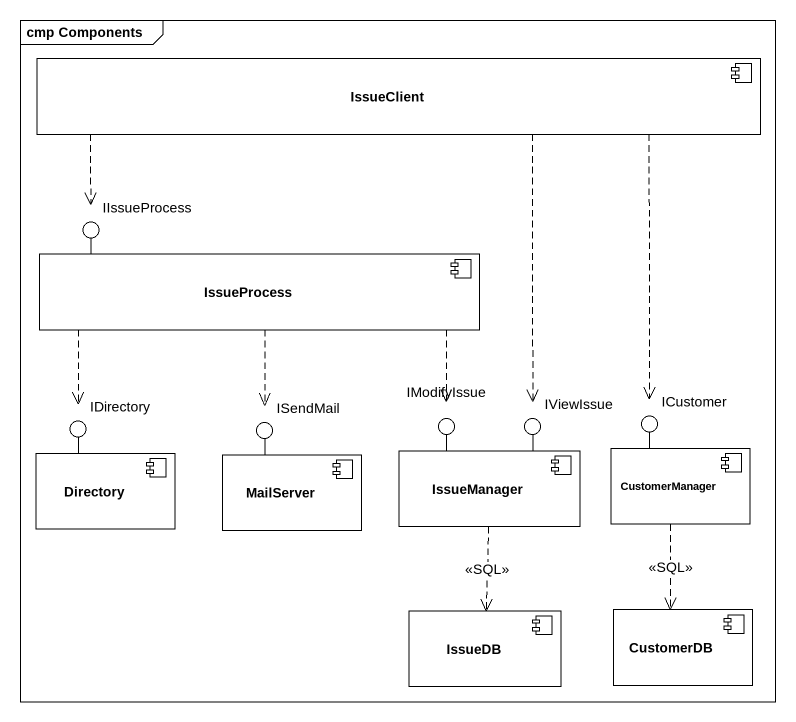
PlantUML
@startuml
mainframe cmp Components
component IssueClient
() IIssueProcess
component IssueProcess
() IDirectory
() ISendMail
() IModifyIssue
() IViewIssue
() ICustomer
component Directory
component MailServer
component IssueManager
component CustomerManager
component IssueDB
component CustomerDB
IssueProcess -left- IIssueProcess
Directory -up- IDirectory
MailServer -up- ISendMail
IssueManager -up- IModifyIssue
IssueManager -up- IViewIssue
CustomerManager -up- ICustomer
IssueClient .left.> IIssueProcess
IssueClient ..> IViewIssue
IssueClient ..> ICustomer
IssueProcess ..> IDirectory
IssueProcess ..> ISendMail
IssueProcess ..> IModifyIssue
IssueManager ..> IssueDB : <<SQL>>
CustomerManager ..> CustomerDB : <<SQL>>
@enduml
